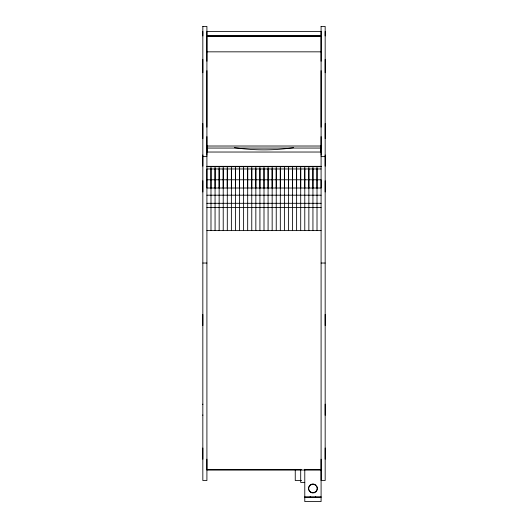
<?xml version="1.0" encoding="UTF-8"?>
<svg xmlns="http://www.w3.org/2000/svg" width="528" height="528" viewBox="0 0 528 528"><rect width="100%" height="100%" fill="white"/><g stroke="black" fill="none" stroke-linecap="round" stroke-linejoin="round"><path stroke-width="0.79" d="M210.989 230.611L210.989 166.69M215.061 230.611L215.061 166.69M219.14 230.611L219.14 166.69M223.219 230.611L223.219 166.69M227.297 230.611L227.297 168.967M227.297 186.358L227.297 166.69M231.376 230.611L231.376 166.69M235.455 230.611L235.455 166.69M239.534 230.611L239.534 166.69M243.613 230.611L243.613 166.69M247.685 230.611L247.685 166.69M251.764 230.611L251.764 166.69M255.842 230.611L255.842 166.69M259.921 230.611L259.921 166.69M264 230.611L264 166.69M268.079 230.611L268.079 166.69M272.158 230.611L272.158 166.69M276.236 230.611L276.236 166.69M280.315 230.611L280.315 166.69M284.387 230.611L284.387 166.69M288.466 230.611L288.466 166.69M292.545 230.611L292.545 166.69M296.624 230.611L296.624 166.69M300.703 230.611L300.703 166.69M304.781 230.611L304.781 166.69M308.86 230.611L308.86 166.69M312.939 230.611L312.939 166.69M317.011 230.611L317.011 166.69M206.93 179.784L206.91 188.014L321.09 188.014L321.09 179.784L206.93 179.784L206.91 168.967L321.09 168.967M210.989 188.014L210.989 168.967M215.061 188.014L215.061 168.967M219.14 188.014L219.14 168.967M223.219 188.014L223.219 168.967M227.297 188.014L227.317 179.784M231.376 188.014L231.376 168.967M235.455 188.014L235.455 168.967M239.534 188.014L239.534 168.967M243.613 188.014L243.613 168.967M247.685 188.014L247.685 168.967M251.764 188.014L251.764 168.967M255.842 188.014L255.842 168.967M259.921 188.014L259.921 168.967M264 188.014L264 168.967M268.079 188.014L268.079 168.967M272.158 188.014L272.158 168.967M276.236 188.014L276.236 168.967M280.315 188.014L280.315 168.967M284.387 188.014L284.387 168.967M288.466 188.014L288.466 168.967M292.545 188.014L292.545 168.967M296.624 188.014L296.624 168.967M300.703 188.014L300.703 168.967M304.781 188.014L304.781 168.967M308.86 188.014L308.86 168.967M312.939 188.014L312.939 168.967M317.011 188.014L317.011 168.967M206.91 36.577L321.09 36.577M206.91 51.836L321.09 51.836M206.91 146.018L321.09 146.018M206.91 148.058L321.09 148.058M202.831 156.618L206.91 156.618M321.09 156.618L325.169 156.618M206.91 195.195L321.09 195.195M206.91 203.3L321.09 203.3M206.91 207.583L321.09 207.583M206.91 230.611L321.09 230.611M202.831 263.036L206.91 263.036M321.09 263.036L325.169 263.036M206.91 469.669L301.376 469.669M304.663 469.669L321.09 469.669M321.09 470.026L206.91 470.026L206.91 459.188M301.607 480.526L295.251 480.526L295.251 469.458M304.781 482.427L300.703 482.427L300.703 469.273M304.781 496.782L321.09 496.782M304.781 497.534L321.09 497.534M325.169 31.462L325.169 35.924M325.169 59.327L325.169 72.732M325.169 123.486L325.169 138.653M325.169 154.961L325.169 166.148M325.169 180.781L325.169 191.968M325.169 314.384L325.169 325.578M325.169 404.125L325.169 415.312M325.169 448.001L325.169 459.188M321.09 61.255L321.09 36.221L206.91 36.221L206.91 61.255M321.09 70.673L321.09 127.182M321.09 136.6L321.09 155.318M321.09 459.188L321.09 501.6L304.781 501.6L304.781 469.273M320.549 147.365L320.549 152.031L207.451 152.031L207.451 147.365M315.652 496.426L315.652 496.782M310.22 496.426L310.22 496.782M206.91 70.673L206.91 127.182M206.91 136.6L206.91 155.318M202.831 31.462L202.831 35.924M202.831 59.327L202.831 72.732M202.831 123.486L202.831 138.653M202.831 154.961L202.831 166.148M202.831 180.781L202.831 191.968M202.831 314.384L202.831 325.578M202.831 404.125L202.831 404.481M202.831 414.955L202.831 415.312M202.831 448.001L202.831 459.188M316.701 486.13A4.349 4.336 0 0 1 315.11 492.05A4.349 4.336 0 0 1 309.17 490.466A4.349 4.336 0 0 1 310.761 484.546M311.81 484.117A4.349 4.336 0 0 1 314.061 484.117M315.11 484.546A4.349 4.336 0 0 1 316.015 485.232M293.581 147.629A100.591 50.292 0 0 1 234.419 147.629M202.831 26.4L202.831 480.526L206.91 480.526L206.91 26.4L202.831 26.4M321.09 26.4L321.09 480.526L325.169 480.526L325.169 26.4L321.09 26.4M321.09 31.462L206.91 31.462L206.91 35.541L321.09 35.541L321.09 31.462M321.09 166.333L206.91 166.333L206.91 166.69L321.09 166.69L321.09 166.333M310.761 492.406A4.349 4.336 0 0 0 317.288 488.657A4.349 4.336 0 0 0 310.761 484.902A4.349 4.336 0 0 0 310.761 492.406"/></g></svg>
